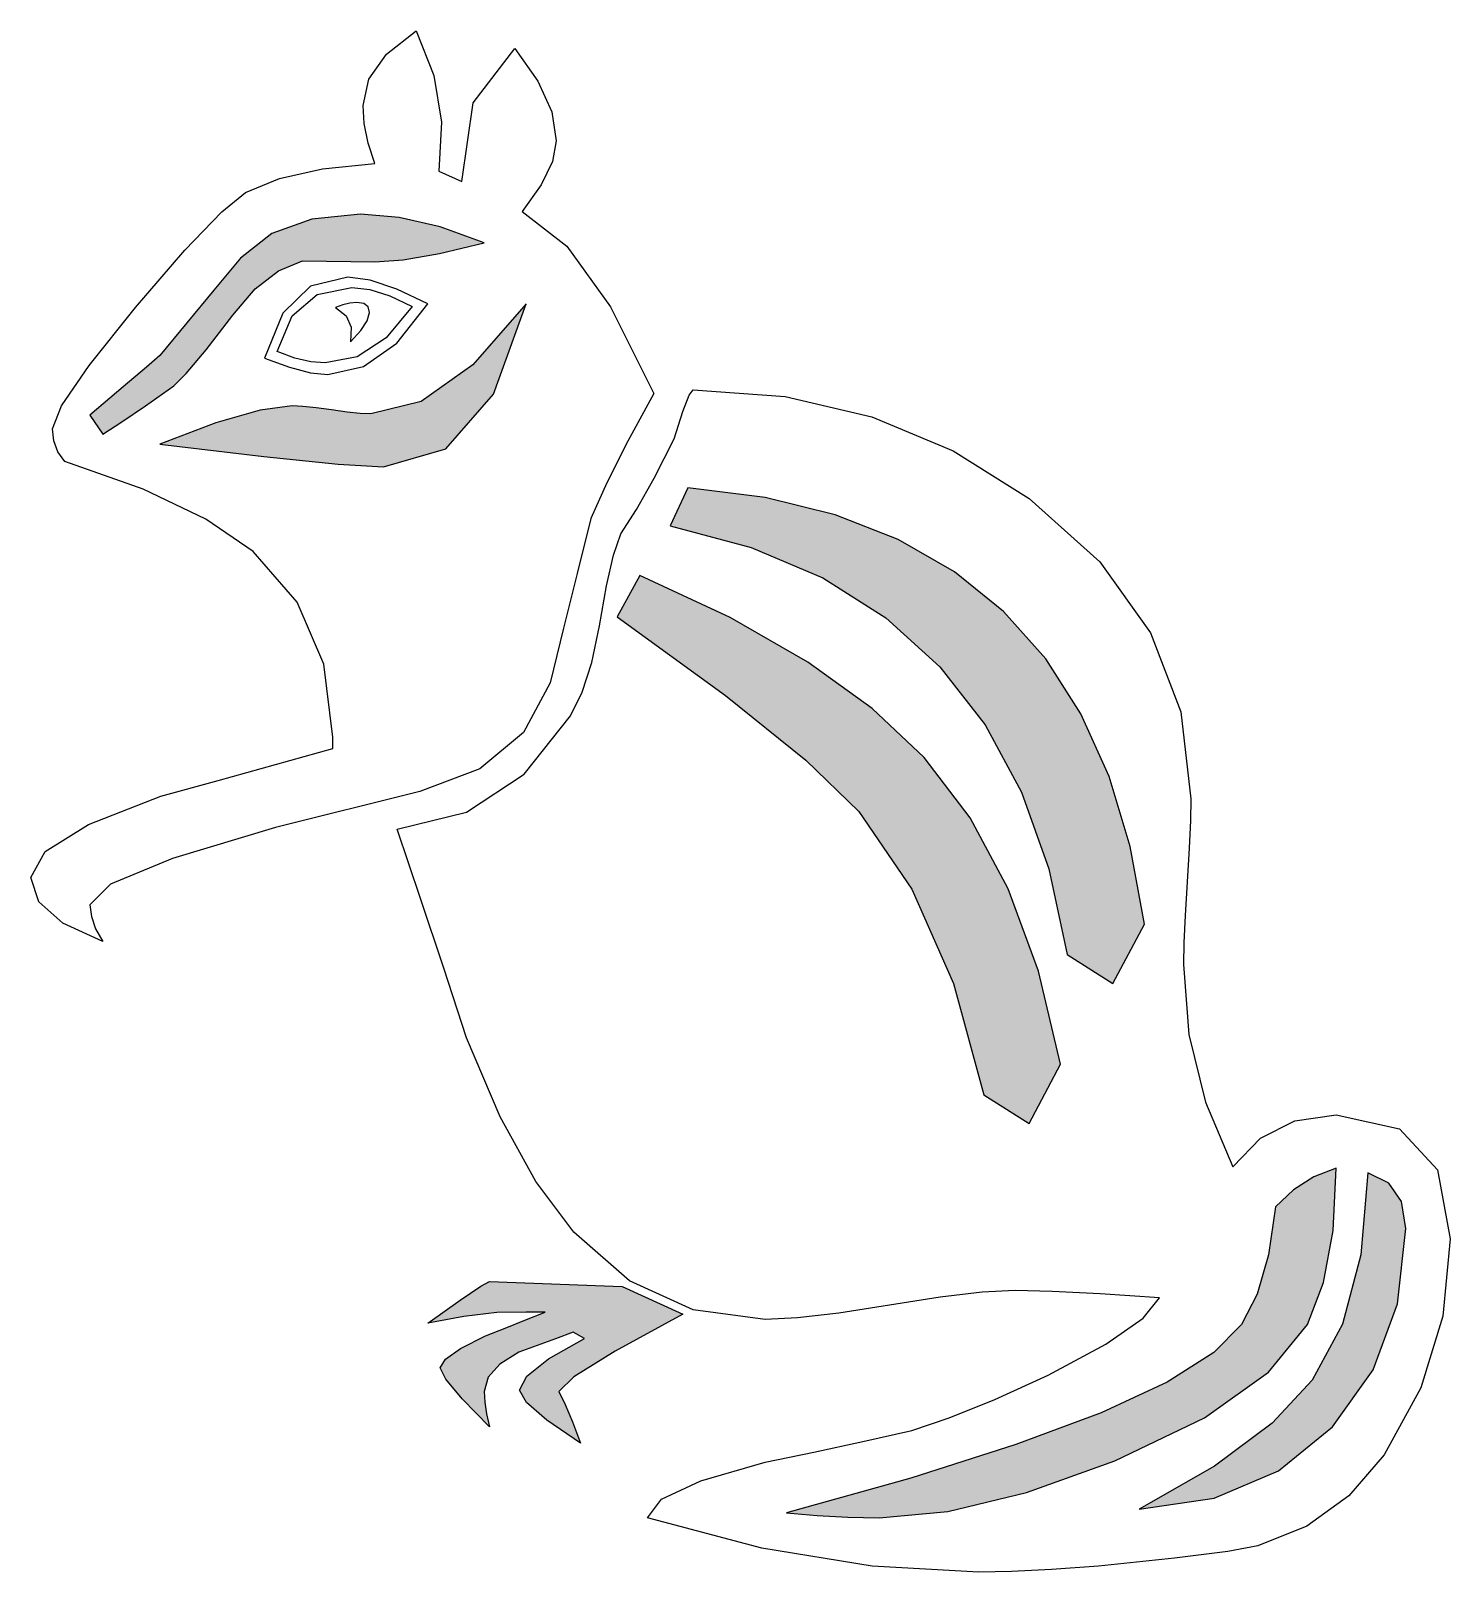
# Model space of a CAD drawing. Header units: millimetres. Extents: x -1475.33 to -1474.24, y 1791.76 to 1792.95.
import ezdxf

# ---------------------------------------------------------------- set-up
doc = ezdxf.new("R2010")
doc.units = ezdxf.units.MM
doc.header["$LTSCALE"] = 10
doc.layers.add('Animais', color=2, linetype='Continuous')

msp = doc.modelspace()

# ---------------------------------------------------------------- hatches: boundary and pattern name
at = {"layer": 'Animais'}
h = msp.add_hatch(color=256, dxfattribs=at)
h.paths.add_polyline_path([(-1475.0174, 1792.7961), (-1475.0493, 1792.8035), (-1475.0791, 1792.806), (-1475.1167, 1792.8022), (-1475.1475, 1792.7909), (-1475.1718, 1792.772), (-1475.1925, 1792.7471), (-1475.2133, 1792.722), (-1475.2341, 1792.6967), (-1475.2445, 1792.6878), (-1475.2625, 1792.6724), (-1475.2881, 1792.6507), (-1475.2781, 1792.636), (-1475.2634, 1792.6454), (-1475.2452, 1792.6579), (-1475.2234, 1792.6733), (-1475.2137, 1792.6828), (-1475.1984, 1792.701), (-1475.1778, 1792.728), (-1475.1604, 1792.7482), (-1475.1424, 1792.7622), (-1475.1238, 1792.77), (-1475.0681, 1792.769), (-1475.0462, 1792.7706), (-1475.018, 1792.7756), (-1474.9834, 1792.7837)])
h.paths.add_polyline_path([(-1474.9763, 1792.6667), (-1474.9511, 1792.7367), (-1474.9922, 1792.6894), (-1475.0322, 1792.6611), (-1475.0711, 1792.6517), (-1475.0793, 1792.652), (-1475.0894, 1792.653), (-1475.1014, 1792.6547), (-1475.1134, 1792.6563), (-1475.1235, 1792.6573), (-1475.1318, 1792.6577), (-1475.1565, 1792.6544), (-1475.1907, 1792.6447), (-1475.2341, 1792.6283), (-1475.1538, 1792.6186), (-1475.0962, 1792.6126), (-1475.0614, 1792.6107), (-1475.0131, 1792.6247)])
h.paths.add_polyline_path([(-1474.5496, 1792.4622), (-1474.5821, 1792.4988), (-1474.6201, 1792.5296), (-1474.6635, 1792.5545), (-1474.7123, 1792.5736), (-1474.7665, 1792.5869), (-1474.8261, 1792.5943), (-1474.8398, 1792.565), (-1474.7773, 1792.5484), (-1474.7218, 1792.5248), (-1474.6731, 1792.494), (-1474.6313, 1792.4562), (-1474.5964, 1792.4112), (-1474.5684, 1792.3592), (-1474.5473, 1792.3), (-1474.5331, 1792.2337), (-1474.4978, 1792.2113), (-1474.4734, 1792.2573), (-1474.4843, 1792.3173), (-1474.5007, 1792.3714), (-1474.5224, 1792.4197)])
h.paths.add_polyline_path([(-1474.6434, 1792.386), (-1474.6836, 1792.4238), (-1474.7335, 1792.4598), (-1474.7933, 1792.4941), (-1474.8631, 1792.5267), (-1474.8808, 1792.4947), (-1474.7971, 1792.434), (-1474.7349, 1792.3839), (-1474.6941, 1792.3443), (-1474.6531, 1792.2843), (-1474.6209, 1792.2114), (-1474.5974, 1792.1253), (-1474.5624, 1792.103), (-1474.5381, 1792.149), (-1474.5552, 1792.2208), (-1474.5785, 1792.2844), (-1474.6079, 1792.3394)])
h.paths.add_polyline_path([(-1474.3474, 1791.9477), (-1474.335, 1791.9802), (-1474.3276, 1792.0205), (-1474.3251, 1792.0687), (-1474.3425, 1792.0619), (-1474.3581, 1792.0518), (-1474.3721, 1792.0387), (-1474.3775, 1792.0015), (-1474.3863, 1791.9712), (-1474.3984, 1791.9477), (-1474.4196, 1791.926), (-1474.4557, 1791.9033), (-1474.5067, 1791.8796), (-1474.5728, 1791.8549), (-1474.6538, 1791.8291), (-1474.7498, 1791.8023), (-1474.7263, 1791.8001), (-1474.7026, 1791.7988), (-1474.6784, 1791.7983), (-1474.6252, 1791.8032), (-1474.5644, 1791.8179), (-1474.4961, 1791.8423), (-1474.427, 1791.8756), (-1474.3775, 1791.9108)])
h.paths.add_polyline_path([(-1474.2965, 1791.9126), (-1474.2777, 1791.9636), (-1474.2714, 1792.022), (-1474.2747, 1792.0428), (-1474.2844, 1792.0571), (-1474.3008, 1792.065), (-1474.306, 1792.0016), (-1474.3203, 1791.9481), (-1474.3438, 1791.9047), (-1474.3746, 1791.8716), (-1474.4192, 1791.8383), (-1474.4774, 1791.805), (-1474.4195, 1791.8134), (-1474.3698, 1791.8347), (-1474.3281, 1791.8687)])
msp.add_hatch(color=256, dxfattribs=at).paths.add_polyline_path([(-1474.8301, 1791.9557), (-1474.8768, 1791.977), (-1474.9794, 1791.981), (-1474.9861, 1791.9773), (-1475.002, 1791.9665), (-1475.0271, 1791.9487), (-1474.9991, 1791.954), (-1474.9738, 1791.9569), (-1474.9511, 1791.9573), (-1474.9364, 1791.9573), (-1474.952, 1791.951), (-1474.9673, 1791.9449), (-1474.9824, 1791.939), (-1475.0019, 1791.9292), (-1475.0135, 1791.921), (-1475.0174, 1791.9143), (-1475.0132, 1791.9054), (-1475.0005, 1791.8902), (-1474.9794, 1791.8687), (-1474.9817, 1791.8786), (-1474.983, 1791.8876), (-1474.9834, 1791.896), (-1474.9804, 1791.9071), (-1474.9715, 1791.9172), (-1474.9568, 1791.9263), (-1474.9425, 1791.9314), (-1474.9285, 1791.9366), (-1474.9148, 1791.9417), (-1474.9061, 1791.937), (-1474.9339, 1791.9212), (-1474.9505, 1791.9079), (-1474.9561, 1791.897), (-1474.9509, 1791.8875), (-1474.9352, 1791.8739), (-1474.9091, 1791.856), (-1474.9152, 1791.8724), (-1474.9208, 1791.8858), (-1474.9258, 1791.896), (-1474.9142, 1791.9073), (-1474.8823, 1791.9272)])

# ---------------------------------------------------------------- linework, layer by layer
for points in [[(-1474.8524, 1792.6673), (-1474.8725, 1792.6306), (-1474.8888, 1792.5983), (-1474.9011, 1792.5707), (-1474.9117, 1792.5283), (-1474.9221, 1792.486), (-1474.9324, 1792.4437), (-1474.9532, 1792.4052), (-1474.9868, 1792.3772), (-1475.0331, 1792.3597), (-1475.1447, 1792.3318), (-1475.2244, 1792.3079), (-1475.2722, 1792.288), (-1475.2881, 1792.272), (-1475.287, 1792.2631), (-1475.2837, 1792.2537), (-1475.2781, 1792.2437), (-1475.3091, 1792.2579), (-1475.3276, 1792.2744), (-1475.3338, 1792.2933), (-1475.3226, 1792.3133), (-1475.2892, 1792.3342), (-1475.2334, 1792.356), (-1475.1891, 1792.3683), (-1475.1448, 1792.3807), (-1475.1004, 1792.393), (-1475.1004, 1792.4017), (-1475.1073, 1792.4581), (-1475.1279, 1792.506), (-1475.1621, 1792.5453), (-1475.1985, 1792.5703), (-1475.247, 1792.5934), (-1475.3074, 1792.6147), (-1475.3129, 1792.6223), (-1475.3161, 1792.6308), (-1475.3171, 1792.64), (-1475.31, 1792.6578), (-1475.2886, 1792.689), (-1475.2528, 1792.7337), (-1475.2147, 1792.778), (-1475.1863, 1792.8077), (-1475.1678, 1792.8227), (-1475.1416, 1792.8334), (-1475.1083, 1792.8409), (-1475.0681, 1792.845), (-1475.0731, 1792.8609), (-1475.0761, 1792.8759), (-1475.0771, 1792.89), (-1475.0725, 1792.9103), (-1475.0589, 1792.9295), (-1475.0361, 1792.9477), (-1475.0223, 1792.9131), (-1475.0164, 1792.877), (-1475.0184, 1792.8393), (-1475.0008, 1792.8313), (-1474.9921, 1792.892), (-1474.9598, 1792.934), (-1474.942, 1792.9088), (-1474.9313, 1792.885), (-1474.9278, 1792.8627), (-1474.9307, 1792.8466), (-1474.9394, 1792.8285), (-1474.9541, 1792.808), (-1474.9197, 1792.7811), (-1474.8859, 1792.7342), (-1474.8524, 1792.6673)], [(-1474.9834, 1792.7837), (-1475.0174, 1792.7961), (-1475.0493, 1792.8035), (-1475.0791, 1792.806), (-1475.1167, 1792.8022), (-1475.1475, 1792.7909), (-1475.1718, 1792.772), (-1475.1925, 1792.7471), (-1475.2133, 1792.722), (-1475.2341, 1792.6967), (-1475.2445, 1792.6878), (-1475.2625, 1792.6724), (-1475.2881, 1792.6507), (-1475.2781, 1792.636), (-1475.2634, 1792.6454), (-1475.2452, 1792.6579), (-1475.2234, 1792.6733), (-1475.2137, 1792.6828), (-1475.1984, 1792.701), (-1475.1778, 1792.728), (-1475.1604, 1792.7482), (-1475.1424, 1792.7622), (-1475.1238, 1792.77), (-1475.0681, 1792.769), (-1475.0462, 1792.7706), (-1475.018, 1792.7756), (-1474.9834, 1792.7837)], [(-1475.0271, 1792.7367), (-1475.051, 1792.7481), (-1475.0715, 1792.755), (-1475.0888, 1792.7573), (-1475.1177, 1792.7503), (-1475.1391, 1792.7294), (-1475.1531, 1792.6947), (-1475.1339, 1792.6877), (-1475.1176, 1792.6834), (-1475.1044, 1792.682), (-1475.0768, 1792.6881), (-1475.051, 1792.7063), (-1475.0271, 1792.7367)], [(-1475.0391, 1792.7347), (-1475.0591, 1792.7103), (-1475.0816, 1792.6958), (-1475.1064, 1792.691), (-1475.1174, 1792.6919), (-1475.1298, 1792.6947), (-1475.1434, 1792.6997), (-1475.1319, 1792.7273), (-1475.1126, 1792.7439), (-1475.0858, 1792.7493), (-1475.0719, 1792.7477), (-1475.0563, 1792.7429), (-1475.0391, 1792.7347)], [(-1474.9511, 1792.7367), (-1474.9922, 1792.6894), (-1475.0322, 1792.6611), (-1475.0711, 1792.6517), (-1475.0793, 1792.652), (-1475.0894, 1792.653), (-1475.1014, 1792.6547), (-1475.1134, 1792.6563), (-1475.1235, 1792.6573), (-1475.1318, 1792.6577), (-1475.1565, 1792.6544), (-1475.1907, 1792.6447), (-1475.2341, 1792.6283), (-1475.1538, 1792.6186), (-1475.0962, 1792.6126), (-1475.0614, 1792.6107), (-1475.0131, 1792.6247), (-1474.9763, 1792.6667), (-1474.9511, 1792.7367)], [(-1475.0721, 1792.73), (-1475.0732, 1792.7342), (-1475.0764, 1792.7368), (-1475.0818, 1792.7377), (-1475.0872, 1792.7372), (-1475.0928, 1792.7359), (-1475.0984, 1792.7337), (-1475.0902, 1792.7273), (-1475.0863, 1792.7185), (-1475.0868, 1792.7073), (-1475.0787, 1792.716), (-1475.0738, 1792.7235), (-1475.0721, 1792.73)], [(-1474.2371, 1792.014), (-1474.2428, 1791.9543), (-1474.2598, 1791.8987), (-1474.2881, 1791.847), (-1474.3153, 1791.8154), (-1474.3479, 1791.792), (-1474.3858, 1791.7767), (-1474.409, 1791.7724), (-1474.45, 1791.7672), (-1474.5088, 1791.761), (-1474.5451, 1791.7584), (-1474.576, 1791.7569), (-1474.6014, 1791.7563), (-1474.6837, 1791.761), (-1474.769, 1791.775), (-1474.8574, 1791.7983), (-1474.8464, 1791.8127), (-1474.8161, 1791.827), (-1474.7664, 1791.8413), (-1474.7288, 1791.8492), (-1474.691, 1791.8573), (-1474.6531, 1791.8657), (-1474.6241, 1791.8755), (-1474.589, 1791.8899), (-1474.5478, 1791.9087), (-1474.5031, 1791.9326), (-1474.4744, 1791.9526), (-1474.4618, 1791.9683), (-1474.5075, 1791.9714), (-1474.5447, 1791.9733), (-1474.5731, 1791.974), (-1474.5986, 1791.9728), (-1474.6311, 1791.969), (-1474.6704, 1791.9627), (-1474.7095, 1791.9565), (-1474.7415, 1791.9529), (-1474.7664, 1791.9517), (-1474.8219, 1791.9591), (-1474.8711, 1791.9815), (-1474.9141, 1792.019), (-1474.9435, 1792.0582), (-1474.9712, 1792.1083), (-1474.9971, 1792.1693), (-1475.0146, 1792.2232), (-1475.0326, 1792.277), (-1475.0508, 1792.3307), (-1474.9972, 1792.3438), (-1474.9525, 1792.373), (-1474.9168, 1792.4183), (-1474.9079, 1792.4364), (-1474.9004, 1792.4595), (-1474.8944, 1792.4877), (-1474.8891, 1792.5187), (-1474.8836, 1792.5424), (-1474.8778, 1792.559), (-1474.8659, 1792.5776), (-1474.8522, 1792.602), (-1474.8368, 1792.6323), (-1474.83, 1792.6534), (-1474.8251, 1792.6661), (-1474.8221, 1792.6703), (-1474.7509, 1792.6651), (-1474.6839, 1792.6493), (-1474.6211, 1792.6231), (-1474.5624, 1792.5863), (-1474.5077, 1792.5373), (-1474.4687, 1792.4823), (-1474.4452, 1792.4212), (-1474.4374, 1792.354), (-1474.4378, 1792.3373), (-1474.4388, 1792.316), (-1474.4404, 1792.29), (-1474.4419, 1792.264), (-1474.4428, 1792.2427), (-1474.4431, 1792.226), (-1474.4389, 1792.1718), (-1474.4262, 1792.1197), (-1474.4051, 1792.0697), (-1474.3837, 1792.0919), (-1474.357, 1792.1052), (-1474.3251, 1792.1097), (-1474.2762, 1792.0991), (-1474.2469, 1792.0672), (-1474.2371, 1792.014)], [(-1474.4734, 1792.2573), (-1474.4843, 1792.3173), (-1474.5007, 1792.3714), (-1474.5224, 1792.4197), (-1474.5496, 1792.4622), (-1474.5821, 1792.4988), (-1474.6201, 1792.5296), (-1474.6635, 1792.5545), (-1474.7123, 1792.5736), (-1474.7665, 1792.5869), (-1474.8261, 1792.5943), (-1474.8398, 1792.565), (-1474.7773, 1792.5484), (-1474.7218, 1792.5248), (-1474.6731, 1792.494), (-1474.6313, 1792.4562), (-1474.5964, 1792.4112), (-1474.5684, 1792.3592), (-1474.5473, 1792.3), (-1474.5331, 1792.2337), (-1474.4978, 1792.2113), (-1474.4734, 1792.2573)], [(-1474.5381, 1792.149), (-1474.5552, 1792.2208), (-1474.5785, 1792.2844), (-1474.6079, 1792.3394), (-1474.6434, 1792.386), (-1474.6836, 1792.4238), (-1474.7335, 1792.4598), (-1474.7933, 1792.4941), (-1474.8631, 1792.5267), (-1474.8808, 1792.4947), (-1474.7971, 1792.434), (-1474.7349, 1792.3839), (-1474.6941, 1792.3443), (-1474.6531, 1792.2843), (-1474.6209, 1792.2114), (-1474.5974, 1792.1253), (-1474.5624, 1792.103), (-1474.5381, 1792.149)], [(-1474.3251, 1792.0687), (-1474.3425, 1792.0619), (-1474.3581, 1792.0518), (-1474.3721, 1792.0387), (-1474.3775, 1792.0015), (-1474.3863, 1791.9712), (-1474.3984, 1791.9477), (-1474.4196, 1791.926), (-1474.4557, 1791.9033), (-1474.5067, 1791.8796), (-1474.5728, 1791.8549), (-1474.6538, 1791.8291), (-1474.7498, 1791.8023), (-1474.7263, 1791.8001), (-1474.7026, 1791.7988), (-1474.6784, 1791.7983), (-1474.6252, 1791.8032), (-1474.5644, 1791.8179), (-1474.4961, 1791.8423), (-1474.427, 1791.8756), (-1474.3775, 1791.9108), (-1474.3474, 1791.9477), (-1474.335, 1791.9802), (-1474.3276, 1792.0205), (-1474.3251, 1792.0687)], [(-1474.2714, 1792.022), (-1474.2747, 1792.0428), (-1474.2844, 1792.0571), (-1474.3008, 1792.065), (-1474.306, 1792.0016), (-1474.3203, 1791.9481), (-1474.3438, 1791.9047), (-1474.3746, 1791.8716), (-1474.4192, 1791.8383), (-1474.4774, 1791.805), (-1474.4195, 1791.8134), (-1474.3698, 1791.8347), (-1474.3281, 1791.8687), (-1474.2965, 1791.9126), (-1474.2777, 1791.9636), (-1474.2714, 1792.022)], [(-1474.8301, 1791.9557), (-1474.8823, 1791.9272), (-1474.9142, 1791.9073), (-1474.9258, 1791.896), (-1474.9208, 1791.8858), (-1474.9152, 1791.8724), (-1474.9091, 1791.856), (-1474.9352, 1791.8739), (-1474.9509, 1791.8875), (-1474.9561, 1791.897), (-1474.9505, 1791.9079), (-1474.9339, 1791.9212), (-1474.9061, 1791.937), (-1474.9148, 1791.9417), (-1474.9285, 1791.9366), (-1474.9425, 1791.9314), (-1474.9568, 1791.9263), (-1474.9715, 1791.9172), (-1474.9804, 1791.9071), (-1474.9834, 1791.896), (-1474.983, 1791.8876), (-1474.9817, 1791.8786), (-1474.9794, 1791.8687), (-1475.0005, 1791.8902), (-1475.0132, 1791.9054), (-1475.0174, 1791.9143), (-1475.0135, 1791.921), (-1475.0019, 1791.9292), (-1474.9824, 1791.939), (-1474.9673, 1791.9449), (-1474.952, 1791.951), (-1474.9364, 1791.9573), (-1474.9511, 1791.9573), (-1474.9738, 1791.9569), (-1474.9991, 1791.954), (-1475.0271, 1791.9487), (-1475.002, 1791.9665), (-1474.9861, 1791.9773), (-1474.9794, 1791.981), (-1474.8768, 1791.977), (-1474.8301, 1791.9557)]]:
    msp.add_lwpolyline(points, dxfattribs=at)

doc.saveas('drawing.dxf')
